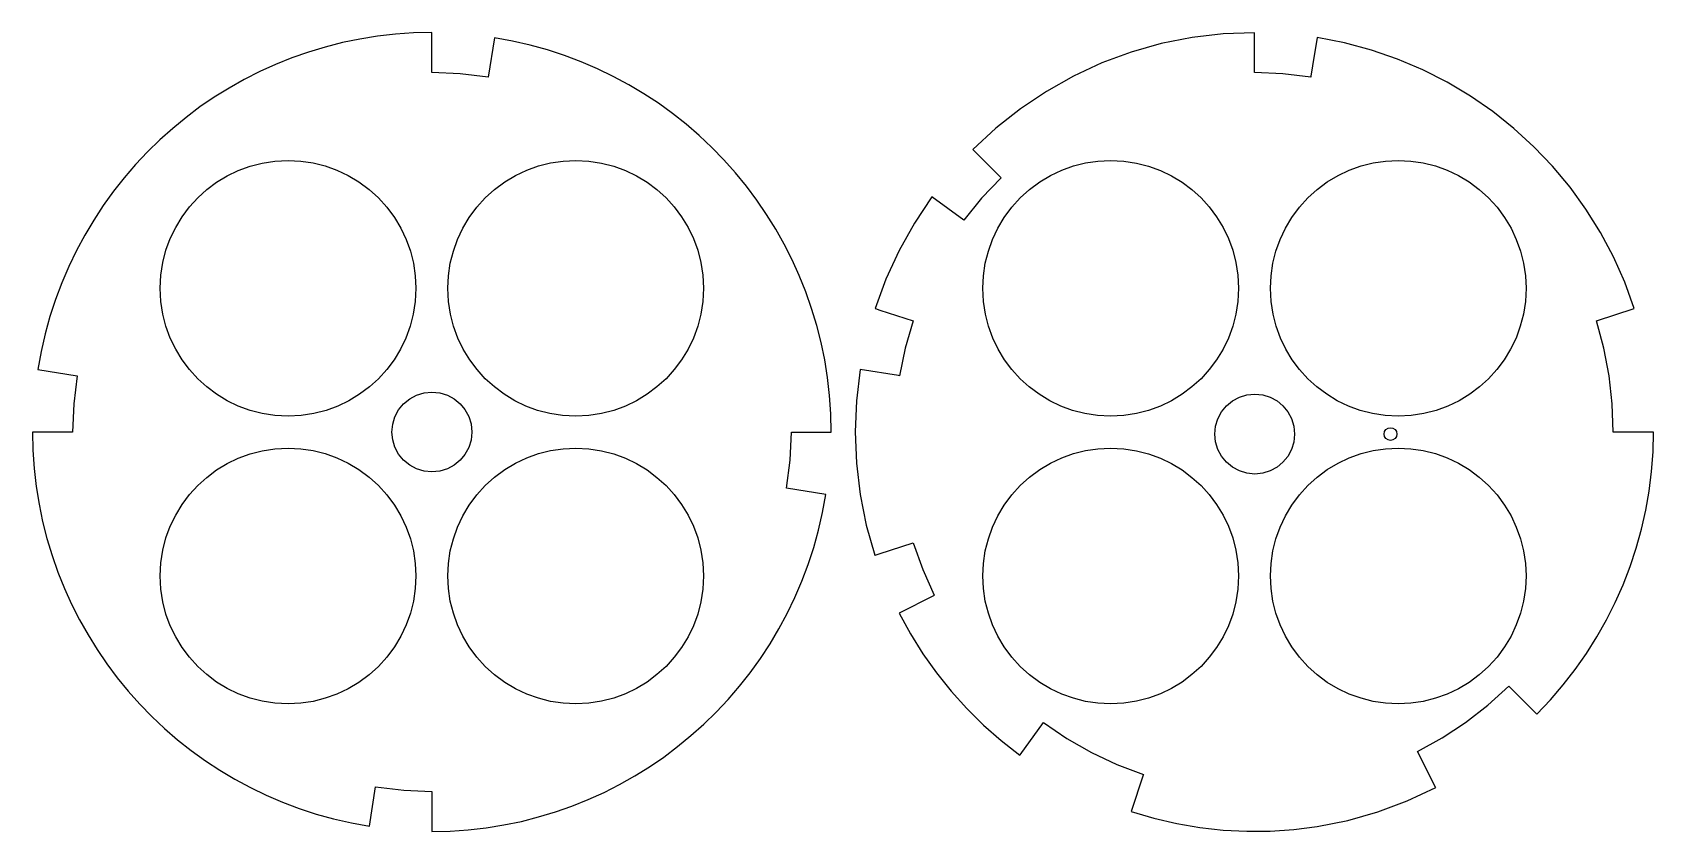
# Model space of a CAD drawing. Extents: x 0 to 20.3, y 0 to 10.
import ezdxf

# ---------------------------------------------------------------- set-up
doc = ezdxf.new("R2010")
doc.units = 0
doc.layers.add('Layer_1', color=7, linetype='CONTINUOUS')

msp = doc.modelspace()

# ---------------------------------------------------------------- linework, layer by layer
at = {"layer": 'Layer_1', "color": 7}
for points in [[(5.000018, 10.000037), (4.770763, 9.994558), (4.5439, 9.978829), (4.319674, 9.95306), (4.098333, 9.917461), (3.880119, 9.872242), (3.66528, 9.817613), (3.454061, 9.753783), (3.246706, 9.680963), (3.043461, 9.599363), (2.844572, 9.509191), (2.650285, 9.410659), (2.460843, 9.303976), (2.276494, 9.189352), (2.097481, 9.066996), (1.924052, 8.937119), (1.75645, 8.799931), (1.594922, 8.655641), (1.439713, 8.504459), (1.291068, 8.346595), (1.149233, 8.182259), (1.014452, 8.011662), (0.886973, 7.835012), (0.767039, 7.652519), (0.654896, 7.464394), (0.55079, 7.270846), (0.454966, 7.072086), (0.36767, 6.868322), (0.289146, 6.659766), (0.219641, 6.446626), (0.159399, 6.229113), (0.108667, 6.007437), (0.067688, 5.781807), (0.561412, 5.7037), (0.516881, 5.353067), (0.500007, 5.000018), (-0.000001, 5.000018), (0.005479, 4.770773), (0.021207, 4.54392), (0.046974, 4.319704), (0.082571, 4.098372), (0.127786, 3.880167), (0.182411, 3.665337), (0.246236, 3.454125), (0.319051, 3.246778), (0.400645, 3.04354), (0.49081, 2.844658), (0.589335, 2.650376), (0.69601, 2.46094), (0.810626, 2.276596), (0.932972, 2.097588), (1.06284, 1.924162), (1.200019, 1.756564), (1.344298, 1.595038), (1.49547, 1.439831), (1.653323, 1.291187), (1.817647, 1.149352), (1.988233, 1.014571), (2.164872, 0.88709), (2.347352, 0.767154), (2.535465, 0.655008), (2.729001, 0.550899), (2.927749, 0.45507), (3.1315, 0.367768), (3.340044, 0.289238), (3.553171, 0.219725), (3.770672, 0.159475), (3.992336, 0.108733), (4.217954, 0.067744), (4.296336, 0.561413), (4.64697, 0.516882), (5.000018, 0.500007), (5.000183, 0), (5.229426, 0.005487), (5.456276, 0.021224), (5.680488, 0.046999), (5.901817, 0.082602), (6.120018, 0.127825), (6.334845, 0.182457), (6.546052, 0.246288), (6.753395, 0.319109), (6.956627, 0.400709), (7.155505, 0.490879), (7.349782, 0.589409), (7.539212, 0.69609), (7.723551, 0.81071), (7.902554, 0.933061), (8.075974, 1.062932), (8.243567, 1.200115), (8.405087, 1.344398), (8.560288, 1.495572), (8.708926, 1.653428), (8.850755, 1.817754), (8.98553, 1.988343), (9.113005, 2.164983), (9.232935, 2.347465), (9.345074, 2.535579), (9.449178, 2.729115), (9.545001, 2.927864), (9.632297, 3.131615), (9.710821, 3.340159), (9.780328, 3.553286), (9.840573, 3.770785), (9.891309, 3.992448), (9.932292, 4.218064), (9.438624, 4.296337), (9.483155, 4.646972), (9.500029, 5.000018), (10.000036, 5.000018), (9.994556, 5.229267), (9.978827, 5.456123), (9.953058, 5.680341), (9.91746, 5.901677), (9.872242, 6.119884), (9.817615, 6.334717), (9.753787, 6.545931), (9.68097, 6.753281), (9.599373, 6.95652), (9.509205, 7.155404), (9.410677, 7.349687), (9.303999, 7.539125), (9.189379, 7.72347), (9.067029, 7.902479), (8.937158, 8.075906), (8.799975, 8.243504), (8.655691, 8.40503), (8.504516, 8.560238), (8.346659, 8.708881), (8.18233, 8.850716), (8.01174, 8.985495), (7.835097, 9.112975), (7.652612, 9.23291), (7.464495, 9.345054), (7.270955, 9.449161), (7.072202, 9.544988), (6.868447, 9.632287), (6.659898, 9.710814), (6.446767, 9.780324), (6.229262, 9.84057), (6.007594, 9.891308), (5.781972, 9.932293), (5.703699, 9.438624), (5.353065, 9.483155), (5.000018, 9.50003), (5.000018, 10.000037), (5.000018, 10.000037)], [(15.298486, 9.994147), (14.90631, 9.981778), (14.516312, 9.938695), (14.130293, 9.861029), (13.753313, 9.753792), (13.386979, 9.617805), (13.032896, 9.453889), (12.692671, 9.262865), (12.36791, 9.045554), (12.060219, 8.802777), (11.771204, 8.535356), (11.771977, 8.534585), (12.114558, 8.19195), (12.124039, 8.182414), (11.881911, 7.924896), (11.660742, 7.649168), (11.25863, 7.941368), (11.040171, 7.61396), (10.848416, 7.270923), (10.684195, 6.913886), (10.548334, 6.544477), (10.551035, 6.543597), (10.608582, 6.524911), (11.02464, 6.389643), (10.925814, 6.050279), (10.853928, 5.704206), (10.840588, 5.7063), (10.363016, 5.781927), (10.316131, 5.391945), (10.300005, 5.00009), (10.31464, 4.608176), (10.360039, 4.218019), (10.437984, 3.83376), (10.545799, 3.45679), (10.550594, 3.458334), (10.599873, 3.47432), (11.024199, 3.612123), (11.143703, 3.279471), (11.288947, 2.957224), (11.276931, 2.951106), (10.848967, 2.733045), (10.990316, 2.474116), (11.146263, 2.224613), (11.316313, 1.985116), (11.499972, 1.756207), (11.696743, 1.538468), (11.906133, 1.332478), (12.127645, 1.138821), (12.360786, 0.958076), (12.363652, 0.962045), (12.656457, 1.364874), (12.948581, 1.166023), (13.255408, 0.990708), (13.255464, 0.990821), (13.575177, 0.840101), (13.905733, 0.714938), (13.903419, 0.707772), (13.903749, 0.707603), (13.755032, 0.249764), (14.038199, 0.16629), (14.325046, 0.099825), (14.614808, 0.050432), (14.906724, 0.018171), (15.20003, 0.003105), (15.493964, 0.005294), (15.787763, 0.024802), (16.080664, 0.061689), (16.465286, 0.139796), (16.842026, 0.247642), (17.209163, 0.384661), (17.564977, 0.550286), (17.561394, 0.557286), (17.561338, 0.55723), (17.335339, 1.001013), (17.644843, 1.170879), (17.940078, 1.364485), (18.219191, 1.580756), (18.480489, 1.818245), (18.829684, 1.468995), (19.000281, 1.648429), (19.16111, 1.835256), (19.312001, 2.029067), (19.452786, 2.229455), (19.583295, 2.436012), (19.70336, 2.648331), (19.812811, 2.866004), (19.91148, 3.088623), (19.999197, 3.31578), (20.075795, 3.547068), (20.141103, 3.782079), (20.194952, 4.020404), (20.237175, 4.261637), (20.267601, 4.50537), (20.286062, 4.751194), (20.292389, 4.998703), (19.819667, 4.998703), (19.787035, 4.998703), (19.776071, 5.351598), (19.737426, 5.702549), (19.737313, 5.702549), (19.671298, 6.049827), (19.578232, 6.390852), (20.050954, 6.544476), (19.930968, 6.873711), (19.789586, 7.190989), (19.627733, 7.49552), (19.446332, 7.786515), (19.246307, 8.063187), (19.02858, 8.324745), (18.794076, 8.570401), (18.543718, 8.799366), (18.27843, 9.010851), (17.999134, 9.204068), (17.706756, 9.378227), (17.402217, 9.53254), (17.086443, 9.666218), (16.760355, 9.778472), (16.424878, 9.868513), (16.080936, 9.935553), (16.080163, 9.930647), (16.045216, 9.710436), (16.00426, 9.452137), (16.002166, 9.438797), (15.651532, 9.483328), (15.298485, 9.500203), (15.298485, 9.513707), (15.298485, 9.994147), (15.298486, 9.994147)], [(3.199969, 8.398095), (3.358111, 8.390267), (3.513575, 8.367069), (3.665311, 8.328937), (3.812269, 8.276305), (3.953402, 8.209607), (4.08766, 8.129278), (4.213993, 8.035753), (4.331352, 7.929466), (4.437639, 7.812106), (4.531165, 7.685773), (4.611493, 7.551516), (4.678191, 7.410383), (4.730824, 7.263424), (4.768956, 7.111688), (4.792153, 6.956225), (4.799982, 6.798083), (4.791717, 6.634494), (4.767467, 6.475632), (4.728038, 6.322299), (4.674232, 6.175301), (4.606854, 6.035441), (4.526709, 5.903524), (4.434601, 5.780354), (4.331333, 5.666735), (4.21771, 5.563471), (4.094537, 5.471367), (3.962617, 5.391226), (3.822755, 5.323853), (3.675755, 5.270053), (3.522421, 5.230628), (3.363558, 5.206384), (3.199969, 5.198125), (3.036385, 5.20639), (2.877526, 5.230638), (2.724197, 5.270066), (2.577201, 5.323869), (2.437344, 5.391244), (2.305428, 5.471386), (2.18226, 5.563491), (2.068641, 5.666754), (1.965377, 5.780373), (1.873272, 5.903542), (1.793131, 6.035457), (1.725756, 6.175314), (1.671952, 6.32231), (1.632524, 6.475639), (1.608276, 6.634498), (1.600012, 6.798083), (1.608271, 6.961671), (1.632515, 7.120535), (1.671939, 7.273868), (1.72574, 7.420869), (1.793113, 7.560731), (1.873253, 7.69265), (1.965358, 7.815824), (2.068622, 7.929447), (2.182241, 8.032714), (2.305411, 8.124823), (2.437328, 8.204968), (2.577188, 8.272346), (2.724186, 8.326151), (2.877518, 8.365581), (3.036381, 8.38983), (3.199969, 8.398095), (3.199969, 8.398095)], [(6.800011, 8.398095), (6.9636, 8.38983), (7.122462, 8.365581), (7.275795, 8.326151), (7.422793, 8.272346), (7.562653, 8.204968), (7.69457, 8.124823), (7.81774, 8.032714), (7.931359, 7.929446), (8.034623, 7.815824), (8.126727, 7.69265), (8.206868, 7.560731), (8.274241, 7.420868), (8.328041, 7.273868), (8.367466, 7.120535), (8.39171, 6.961671), (8.399969, 6.798083), (8.391704, 6.634498), (8.367456, 6.475639), (8.328028, 6.32231), (8.274225, 6.175314), (8.20685, 6.035457), (8.126708, 5.903542), (8.034603, 5.780373), (7.931339, 5.666754), (7.817721, 5.563491), (7.694552, 5.471386), (7.562637, 5.391244), (7.422779, 5.323869), (7.275784, 5.270066), (7.122455, 5.230638), (6.963596, 5.20639), (6.800011, 5.198125), (6.636423, 5.206384), (6.477559, 5.230628), (6.324225, 5.270053), (6.177225, 5.323853), (6.037363, 5.391226), (5.905444, 5.471367), (5.78227, 5.563471), (5.668648, 5.666735), (5.56538, 5.780354), (5.473271, 5.903524), (5.393126, 6.035441), (5.325748, 6.175301), (5.271943, 6.322299), (5.232513, 6.475632), (5.208263, 6.634494), (5.199999, 6.798083), (5.207827, 6.956225), (5.231024, 7.111688), (5.269157, 7.263424), (5.321789, 7.410383), (5.388487, 7.551516), (5.468816, 7.685773), (5.562341, 7.812106), (5.668628, 7.929466), (5.785987, 8.035753), (5.912321, 8.129278), (6.046578, 8.209607), (6.187711, 8.276305), (6.33467, 8.328937), (6.486406, 8.367069), (6.641869, 8.390267), (6.800011, 8.398095), (6.800011, 8.398095)], [(13.496232, 8.398103), (13.659821, 8.389839), (13.818683, 8.365589), (13.972016, 8.32616), (14.119014, 8.272354), (14.258874, 8.204976), (14.390791, 8.124831), (14.513961, 8.032722), (14.62758, 7.929455), (14.730844, 7.815832), (14.822949, 7.692659), (14.903089, 7.560739), (14.970462, 7.420877), (15.024263, 7.273876), (15.063687, 7.120543), (15.087931, 6.961679), (15.09619, 6.79809), (15.087926, 6.634506), (15.063678, 6.475647), (15.02425, 6.322318), (14.970446, 6.175322), (14.903071, 6.035465), (14.822929, 5.903549), (14.730825, 5.780381), (14.627561, 5.666762), (14.513942, 5.563498), (14.390773, 5.471393), (14.258858, 5.391252), (14.119001, 5.323877), (13.972005, 5.270074), (13.818676, 5.230646), (13.659817, 5.206397), (13.496232, 5.198133), (13.332644, 5.206392), (13.17378, 5.230636), (13.020447, 5.27006), (12.873447, 5.323861), (12.733585, 5.391234), (12.601665, 5.471375), (12.478491, 5.563479), (12.364869, 5.666743), (12.261601, 5.780362), (12.169492, 5.903532), (12.089347, 6.035449), (12.021969, 6.175309), (11.968164, 6.322307), (11.928734, 6.47564), (11.904485, 6.634502), (11.89622, 6.79809), (11.904048, 6.956232), (11.927246, 7.111696), (11.965378, 7.263432), (12.01801, 7.410391), (12.084708, 7.551524), (12.165037, 7.685781), (12.258562, 7.812114), (12.364849, 7.929474), (12.482209, 8.035761), (12.608542, 8.129286), (12.742799, 8.209615), (12.883932, 8.276313), (13.030891, 8.328945), (13.182627, 8.367077), (13.33809, 8.390275), (13.496232, 8.398103), (13.496232, 8.398103)], [(17.09622, 8.398103), (17.254362, 8.390275), (17.409825, 8.367077), (17.561561, 8.328945), (17.70852, 8.276313), (17.849653, 8.209615), (17.983911, 8.129286), (18.110244, 8.035761), (18.227603, 7.929474), (18.33389, 7.812114), (18.427415, 7.685781), (18.507744, 7.551524), (18.574442, 7.410391), (18.627074, 7.263432), (18.665207, 7.111696), (18.688404, 6.956232), (18.696232, 6.79809), (18.687968, 6.634502), (18.663718, 6.47564), (18.624289, 6.322307), (18.570483, 6.175309), (18.503105, 6.035449), (18.42296, 5.903532), (18.330851, 5.780362), (18.227584, 5.666743), (18.113961, 5.563479), (17.990787, 5.471375), (17.858868, 5.391234), (17.719006, 5.323861), (17.572006, 5.270061), (17.418672, 5.230636), (17.259808, 5.206392), (17.09622, 5.198133), (16.932631, 5.206392), (16.773768, 5.230636), (16.620434, 5.27006), (16.473434, 5.323861), (16.333572, 5.391234), (16.201652, 5.471375), (16.078479, 5.563479), (15.964856, 5.666743), (15.861588, 5.780362), (15.76948, 5.903532), (15.689334, 6.035449), (15.621957, 6.175309), (15.568151, 6.322307), (15.528721, 6.47564), (15.504472, 6.634502), (15.496207, 6.79809), (15.504035, 6.956232), (15.527233, 7.111696), (15.565365, 7.263432), (15.617997, 7.410391), (15.684695, 7.551524), (15.765024, 7.685781), (15.858549, 7.812115), (15.964836, 7.929474), (16.082196, 8.035761), (16.208529, 8.129286), (16.342787, 8.209615), (16.48392, 8.276313), (16.630879, 8.328945), (16.782614, 8.367078), (16.938078, 8.390275), (17.09622, 8.398103), (17.09622, 8.398103)], [(5.000018, 5.500026), (5.100779, 5.489859), (5.194627, 5.460719), (5.279552, 5.414615), (5.353543, 5.35356), (5.414591, 5.279561), (5.460685, 5.194632), (5.489814, 5.10078), (5.49997, 5.000018), (5.489814, 4.899256), (5.460685, 4.805405), (5.414591, 4.720475), (5.353543, 4.646477), (5.279552, 4.585421), (5.194627, 4.539318), (5.100779, 4.510178), (5.000018, 4.500011), (4.902015, 4.509706), (4.808672, 4.53807), (4.722612, 4.584016), (4.646457, 4.646458), (4.584015, 4.722612), (4.538069, 4.808673), (4.509706, 4.902016), (4.50001, 5.000018), (4.509706, 5.098021), (4.538069, 5.191364), (4.584015, 5.277424), (4.646457, 5.353579), (4.722612, 5.416021), (4.808672, 5.461967), (4.902015, 5.490331), (5.000018, 5.500026), (5.000018, 5.500026)], [(15.299313, 5.474071), (15.400074, 5.463905), (15.493922, 5.434764), (15.578847, 5.388661), (15.652838, 5.327605), (15.713886, 5.253607), (15.75998, 5.168677), (15.78911, 5.074826), (15.799265, 4.974064), (15.78911, 4.873302), (15.75998, 4.779451), (15.713886, 4.694521), (15.652838, 4.620523), (15.578847, 4.559467), (15.493922, 4.513364), (15.400074, 4.484223), (15.299313, 4.474057), (15.20131, 4.483752), (15.107967, 4.512116), (15.021907, 4.558062), (14.945752, 4.620503), (14.883311, 4.696658), (14.837365, 4.782718), (14.809001, 4.876061), (14.799306, 4.974064), (14.809001, 5.072067), (14.837365, 5.16541), (14.883311, 5.25147), (14.945752, 5.327625), (15.021907, 5.390066), (15.107967, 5.436012), (15.20131, 5.464376), (15.299313, 5.474071), (15.299313, 5.474071)], [(16.999316, 5.054045), (17.030446, 5.047755), (17.055866, 5.030614), (17.073008, 5.005193), (17.079298, 4.974064), (17.073007, 4.942935), (17.055866, 4.917514), (17.030445, 4.900373), (16.999316, 4.894083), (16.968695, 4.90016), (16.942731, 4.917495), (16.925378, 4.943447), (16.91928, 4.974064), (16.925378, 5.004681), (16.942731, 5.030633), (16.968695, 5.047968), (16.999316, 5.054045), (16.999316, 5.054045)], [(3.199969, 4.798108), (3.358111, 4.79028), (3.513575, 4.767082), (3.665311, 4.72895), (3.812269, 4.676318), (3.953402, 4.60962), (4.08766, 4.529291), (4.213993, 4.435766), (4.331352, 4.329479), (4.437639, 4.212119), (4.531165, 4.085786), (4.611493, 3.951529), (4.678191, 3.810396), (4.730824, 3.663437), (4.768956, 3.511701), (4.792153, 3.356238), (4.799982, 3.198096), (4.792153, 3.039954), (4.768956, 2.88449), (4.730824, 2.732754), (4.678191, 2.585795), (4.611493, 2.444663), (4.531165, 2.310405), (4.437639, 2.184072), (4.331352, 2.066712), (4.213993, 1.960425), (4.08766, 1.8669), (3.953402, 1.786571), (3.812269, 1.719874), (3.665311, 1.667241), (3.513575, 1.629109), (3.358111, 1.605911), (3.199969, 1.598083), (3.036381, 1.606348), (2.877518, 1.630597), (2.724186, 1.670027), (2.577188, 1.723833), (2.437328, 1.79121), (2.305411, 1.871355), (2.182241, 1.963464), (2.068622, 2.066732), (1.965358, 2.180354), (1.873253, 2.303528), (1.793113, 2.435448), (1.72574, 2.57531), (1.671939, 2.72231), (1.632515, 2.875644), (1.608271, 3.034507), (1.600012, 3.198096), (1.608271, 3.361684), (1.632515, 3.520548), (1.671939, 3.673882), (1.72574, 3.820882), (1.793113, 3.960744), (1.873253, 4.092664), (1.965358, 4.215837), (2.068622, 4.32946), (2.182241, 4.432727), (2.305411, 4.524836), (2.437328, 4.604981), (2.577188, 4.672359), (2.724186, 4.726165), (2.877518, 4.765594), (3.036381, 4.789843), (3.199969, 4.798108), (3.199969, 4.798108)], [(6.800011, 4.798108), (6.9636, 4.789843), (7.122462, 4.765594), (7.275795, 4.726164), (7.422793, 4.672359), (7.562652, 4.604981), (7.69457, 4.524836), (7.81774, 4.432727), (7.931359, 4.32946), (8.034623, 4.215837), (8.126727, 4.092663), (8.206868, 3.960744), (8.274241, 3.820882), (8.328041, 3.673882), (8.367466, 3.520548), (8.39171, 3.361684), (8.399969, 3.198096), (8.39171, 3.034507), (8.367466, 2.875644), (8.328041, 2.72231), (8.274241, 2.57531), (8.206868, 2.435448), (8.126727, 2.303528), (8.034623, 2.180354), (7.931359, 2.066732), (7.81774, 1.963464), (7.69457, 1.871355), (7.562652, 1.79121), (7.422793, 1.723833), (7.275795, 1.670027), (7.122462, 1.630597), (6.9636, 1.606348), (6.800011, 1.598083), (6.641869, 1.605911), (6.486406, 1.629109), (6.33467, 1.667241), (6.187711, 1.719873), (6.046578, 1.786571), (5.912321, 1.8669), (5.785988, 1.960425), (5.668628, 2.066712), (5.562341, 2.184072), (5.468816, 2.310405), (5.388487, 2.444663), (5.321789, 2.585795), (5.269157, 2.732754), (5.231025, 2.88449), (5.207827, 3.039954), (5.199999, 3.198096), (5.207827, 3.356238), (5.231025, 3.511701), (5.269157, 3.663437), (5.321789, 3.810396), (5.388487, 3.951529), (5.468816, 4.085786), (5.562341, 4.212119), (5.668628, 4.329479), (5.785988, 4.435766), (5.912321, 4.529291), (6.046578, 4.60962), (6.187711, 4.676318), (6.33467, 4.72895), (6.486406, 4.767082), (6.641869, 4.79028), (6.800011, 4.798108), (6.800011, 4.798108)], [(13.496232, 4.798116), (13.659821, 4.789851), (13.818683, 4.765602), (13.972016, 4.726172), (14.119014, 4.672367), (14.258874, 4.604989), (14.390791, 4.524844), (14.513961, 4.432735), (14.62758, 4.329467), (14.730844, 4.215845), (14.822949, 4.092671), (14.903089, 3.960751), (14.970462, 3.820889), (15.024263, 3.673889), (15.063687, 3.520555), (15.087931, 3.361692), (15.09619, 3.198103), (15.087931, 3.034515), (15.063687, 2.875651), (15.024263, 2.722317), (14.970462, 2.575317), (14.903089, 2.435455), (14.822949, 2.303535), (14.730844, 2.180362), (14.62758, 2.066739), (14.513961, 1.963471), (14.390791, 1.871363), (14.258874, 1.791218), (14.119014, 1.72384), (13.972016, 1.670034), (13.818683, 1.630605), (13.659821, 1.606355), (13.496232, 1.598091), (13.33809, 1.605919), (13.182627, 1.629116), (13.030891, 1.667249), (12.883932, 1.719881), (12.742799, 1.786579), (12.608542, 1.866908), (12.482209, 1.960433), (12.364849, 2.06672), (12.258562, 2.184079), (12.165037, 2.310413), (12.084708, 2.44467), (12.01801, 2.585803), (11.965378, 2.732762), (11.927246, 2.884498), (11.904048, 3.039961), (11.89622, 3.198103), (11.904048, 3.356245), (11.927246, 3.511709), (11.965378, 3.663445), (12.01801, 3.810404), (12.084708, 3.951536), (12.165037, 4.085794), (12.258562, 4.212127), (12.364849, 4.329487), (12.482209, 4.435774), (12.608542, 4.529299), (12.742799, 4.609628), (12.883932, 4.676326), (13.030891, 4.728958), (13.182627, 4.76709), (13.33809, 4.790288), (13.496232, 4.798116), (13.496232, 4.798116)], [(17.09622, 4.798116), (17.254362, 4.790288), (17.409825, 4.76709), (17.561561, 4.728958), (17.70852, 4.676326), (17.849653, 4.609628), (17.983911, 4.529299), (18.110244, 4.435774), (18.227603, 4.329487), (18.33389, 4.212127), (18.427415, 4.085794), (18.507744, 3.951536), (18.574442, 3.810404), (18.627074, 3.663445), (18.665207, 3.511709), (18.688404, 3.356245), (18.696232, 3.198103), (18.688404, 3.039961), (18.665207, 2.884498), (18.627074, 2.732762), (18.574442, 2.585803), (18.507744, 2.44467), (18.427415, 2.310413), (18.33389, 2.184079), (18.227603, 2.06672), (18.110244, 1.960433), (17.98391, 1.866908), (17.849653, 1.786579), (17.70852, 1.719881), (17.561561, 1.667249), (17.409825, 1.629117), (17.254362, 1.605919), (17.09622, 1.598091), (16.938078, 1.605919), (16.782614, 1.629116), (16.630879, 1.667249), (16.48392, 1.719881), (16.342787, 1.786579), (16.208529, 1.866908), (16.082196, 1.960433), (15.964836, 2.06672), (15.858549, 2.184079), (15.765024, 2.310412), (15.684695, 2.44467), (15.617998, 2.585803), (15.565365, 2.732762), (15.527233, 2.884498), (15.504035, 3.039961), (15.496207, 3.198103), (15.504035, 3.356245), (15.527233, 3.511709), (15.565365, 3.663445), (15.617997, 3.810404), (15.684695, 3.951537), (15.765024, 4.085794), (15.858549, 4.212127), (15.964836, 4.329487), (16.082196, 4.435774), (16.208529, 4.529299), (16.342787, 4.609628), (16.48392, 4.676326), (16.630879, 4.728958), (16.782614, 4.76709), (16.938078, 4.790288), (17.09622, 4.798116), (17.09622, 4.798116)]]:
    msp.add_lwpolyline(points, dxfattribs=at)

doc.saveas('drawing.dxf')
